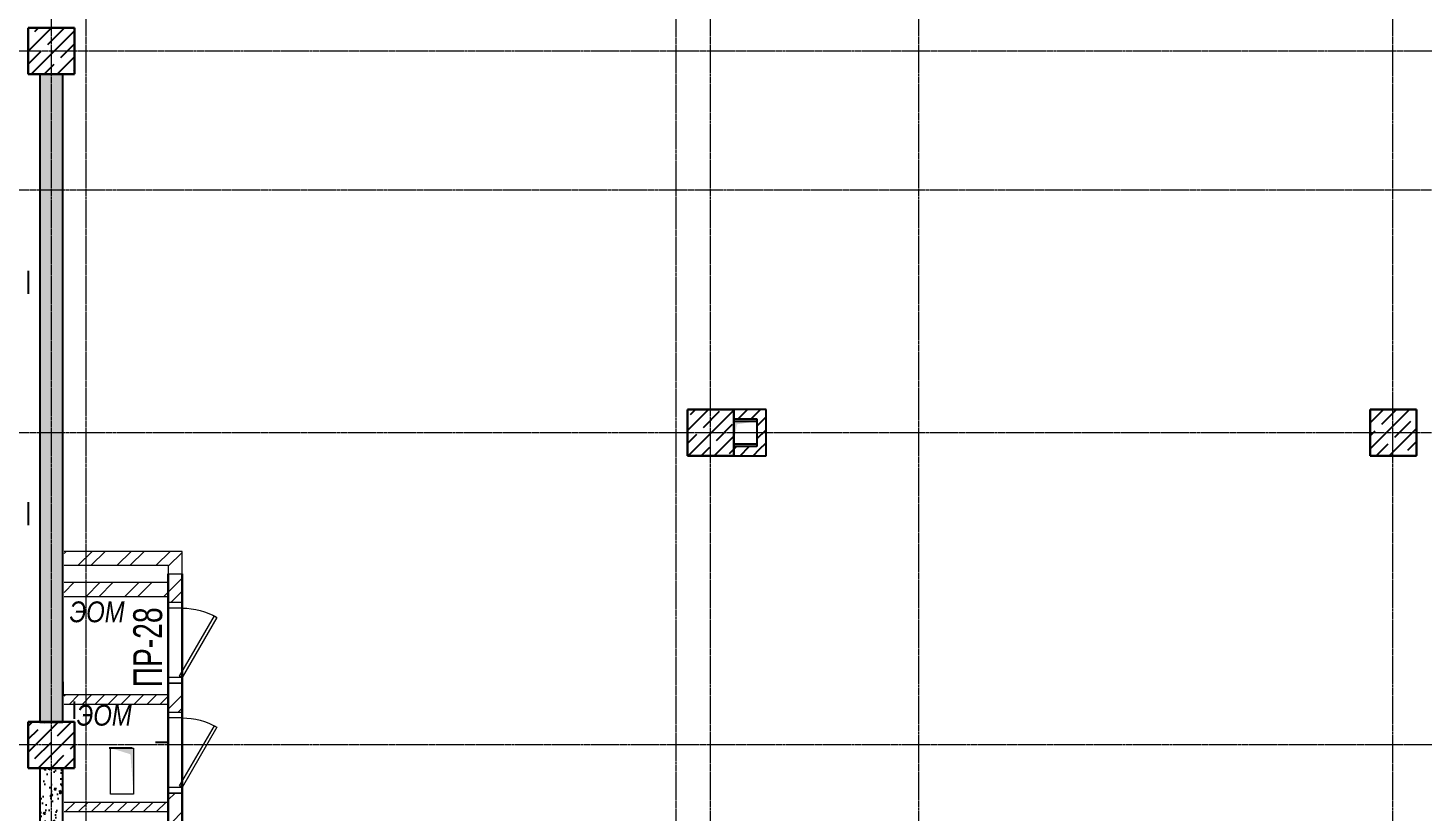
# Model space of a CAD drawing. Header units: millimetres. Extents: x -231292 to 573618, y -153144 to 564035.
# Drawn here: x 21300 to 33364, y 242685 to 249466 of the extents above; entities that cross this region are included whole.
import ezdxf
from ezdxf.enums import TextEntityAlignment as Align

# ---------------------------------------------------------------- set-up
doc = ezdxf.new("R2010")
doc.units = ezdxf.units.MM
doc.linetypes.add('CENTER2', pattern=[28.575, 19.05, -3.175, 3.175, -3.175])
doc.linetypes.add('HIDDEN2', pattern=[4.7625, 3.175, -1.5875])
doc.layers.get('0').update_dxf_attribs({"color": 250})
for name, color, linetype, lineweight in [('АР_Колонны', 250, 'Continuous', 35), ('АР_Стены ЖБ', 250, 'Continuous', 35), ('АР_Стены кирпич', 250, 'Continuous', 20), ('АР_Стены ПЕНОблок', 250, 'Continuous', 20), ('АР_Штриховка', 250, 'Continuous', 0), ('Двери кабины', 250, 'Continuous', 0), ('РД_Оси_100', 250, 'Continuous', 0), ('ЭОМ_отверстия', 250, 'Continuous', 5)]:
    doc.layers.add(name, color=color, linetype=linetype, lineweight=lineweight)
for name, color, linetype, lineweight, plot in [('КР_Балки-0.5', 60, 'Continuous', 50, False), ('РД_Проем', 250, 'Continuous', 0, False), ('РД_проем_инж перемыч_подсчет', 250, 'Continuous', 30, False)]:
    doc.layers.add(name, color=color, linetype=linetype, lineweight=lineweight, plot=plot)
doc.layers.add('РД_Перемычка инж проемов', color=250, linetype='Continuous')
doc.styles.add('Arial0', font='arial.ttf')
doc.styles.add('MtXpl_Arial_Narrow', font='ARIALNI.TTF')
doc.styles.add('ккк', font='isocpeur.ttf', dxfattribs={"width": 0.85, "oblique": 15})
pattern_1 = [(45, (8914.18, 173064.12), (-168.3798, 168.3798), []), (45, (9026.44, 173064.12), (-168.3798, 168.3798), [])]

# ---------------------------------------------------------------- blocks, each defined once
blk = doc.blocks.new('otv')
at = {"linetype": 'Continuous'}
blk.add_lwpolyline([(0, -1), (0, 0), (1, 0), (1, -1)], close=True, dxfattribs=at)
blk.add_solid([(0, -1), (0, 0), (0.135, -0.137), (1, 0)], dxfattribs=at)
blk = doc.blocks.new('MOK-МаркаПеремычки')
at = {"color": 0, "style": 'ккк', "oblique": 15, "width": 0.85}
blk.add_attdef('АР-ПРОЕМ:ПЕРЕМЫЧКА', text='', height=2.5, dxfattribs=at).set_placement((0, 0), align=Align.MIDDLE)
blk = doc.blocks.new('оси_рен')
at = {"layer": 'РД_Оси_100', "color": 251, "linetype": 'CENTER2', "true_color": 0x636466}
for p, q in [((1215752.916, 135558.25), (1215752.916, 223268.25)), ((1219852.916, 135558.25), (1219852.916, 223268.25)), ((1241712.916, 198613.25), (1189697.958, 198613.25)), ((1189697.958, 197413.25), (1241712.916, 197413.25)), ((1189697.958, 195313.25), (1241712.916, 195313.25))]:
    blk.add_line(p, q, dxfattribs=at)
for points in [[(1208252.916, 135558.25), (1208252.916, 223268.25)], [(1208552.916, 135558.25), (1208552.916, 223268.25)], [(1213652.916, 223268.25), (1213652.916, 135558.25)], [(1213952.916, 135558.25), (1213952.916, 223268.25)], [(1241712.916, 192613.25), (1189697.958, 192613.25)]]:
    blk.add_lwpolyline(points, dxfattribs=at)

msp = doc.modelspace()

# ---------------------------------------------------------------- hatches: boundary and pattern name
at = {"layer": 'АР_Штриховка', "linetype": 'Continuous', "lineweight": 25, "true_color": 0x000000}
h = msp.add_hatch(dxfattribs=at)
h.set_pattern_fill('AR-CONC', color=18, angle=-315, style=0)
h.set_pattern_definition([(95, (-195344.93, 50353), (140.09465, 117.55338), [19.05, -209.55]), (40, (-195344.93, 50353), (-160.01845, 110.17673), [15.24, -167.64058]), (145.451445, (-195333.26, 50362.8), (-19.9238, 227.7301), [16.19001, -178.09024]), (91.1842, (-195380.85, 50388.92), (221.41024, 161.95341), [28.575, -314.325]), (141.63556, (-195362.4, 50402.42), (-7.08662, 342.82676), [24.28502, -267.1356]), (36.18415, (-195380.85, 50388.92), (-7.08662, 342.82676), [22.85997, -251.45973]), (66, (-195353.91, 50397.9), (179.51998, 34.89515), [19.05, -209.55]), (11, (-195353.91, 50397.9), (-86.53993, 173.94119), [15.24, -167.64]), (116.451445, (-195338.95, 50400.81), (92.98005, 208.83634), [16.19001, -178.08994]), (82.5, (-195344.934, 50353), (-57.605469, 61.973414), [0, -165.608, 0, -170.18, 0, -168.275]), (52.5, (-195344.93, 50353), (-23.589727, 118.087), [0, -97.028, 0, -161.798, 0, -64.135]), (12.5, (-195384.986, 50312.95), (99.927863, 91.826196), [0, -63.5, 0, -198.12, 0, -262.89]), (2.5, (-195402.95, 50294.99), (86.763904, 122.722393), [0, -82.55, 0, -131.572, 0, -186.69])])
h.paths.add_polyline_path([(21603.243, 249066.253), (21403.243, 249066.253), (21403.243, 243463.771), (21603.243, 243463.771)], flags=0)
at = {"layer": 'АР_Штриховка', "linetype": 'Continuous', "lineweight": 25, "ltscale": 0.5, "true_color": 0x000000}
h = msp.add_hatch(dxfattribs=at)
h.set_pattern_fill('ANSI31', color=18, scale=25, style=0)
h.set_pattern_definition([(45, (-195344.93, 50353), (-56.1266, 56.1266), [])])
h.paths.add_polyline_path([(27403.244, 246166.253), (27403.244, 246086.253), (27603.226, 246086.253), (27683.226, 246166.253)], flags=0)
h = msp.add_hatch(dxfattribs=at)
h.set_pattern_fill('ANSI31', color=18, scale=25, style=0)
h.set_pattern_definition([(45, (-195344.93, 50353), (-56.1266, 56.1266), [])])
h.paths.add_polyline_path([(27603.226, 245846.253), (27683.226, 245766.253), (27683.226, 246166.253), (27603.226, 246086.253)], flags=0)
h = msp.add_hatch(dxfattribs=at)
h.set_pattern_fill('ANSI31', color=18, scale=25, angle=360, style=0)
h.set_pattern_definition([(45, (-195344.93, 50353), (-56.1266, 56.1266), [])])
h.paths.add_polyline_path([(27683.226, 245766.253), (27603.226, 245846.253), (27403.244, 245846.253), (27403.244, 245766.253)], flags=0)
at = {"layer": 'АР_Штриховка', "linetype": 'Continuous', "lineweight": 0}
h = msp.add_hatch(dxfattribs=at)
h.set_pattern_fill('ANSI32', color=256, scale=25, style=0)
h.set_pattern_definition(pattern_1)
h.paths.add_polyline_path([(21614.182, 244939.128), (21614.182, 244819.128), (22514.182, 244819.128), (22634.182, 244939.128)], flags=0)
h = msp.add_hatch(dxfattribs=at)
h.set_pattern_fill('ANSI32', color=256, scale=25, angle=-360, style=0)
h.set_pattern_definition([(45, (8914.18, 173064.12), (-168.3798, 168.3798), []), (45, (9026.44, 173064.12), (-168.3798, 168.3798), [])])
h.paths.add_polyline_path([(22634.182, 244939.128), (22514.182, 244819.128), (22514.182, 244669.128), (22544.182, 244589.128), (22634.182, 244549.128)], flags=0)
h.paths.add_polyline_path([(22634.182, 244549.128), (22544.182, 244589.128), (22514.182, 244549.128), (22514.182, 244499.128), (22634.182, 244499.128)], flags=0)
h.paths.add_polyline_path([(22634.182, 243799.128), (22514.182, 243799.128), (22514.182, 243549.128), (22634.182, 243549.128)], flags=0)
h.paths.add_polyline_path([(22634.182, 242849.128), (22514.182, 242849.128), (22514.182, 242599.128), (22634.182, 242599.128)], flags=0)
h.paths.add_polyline_path([(22634.182, 241899.128), (22514.182, 241899.128), (22514.182, 241839.128), (22634.182, 241839.128)], flags=0)
h = msp.add_hatch(dxfattribs=at)
h.set_pattern_fill('ANSI32', color=256, scale=25, style=0)
h.set_pattern_definition(pattern_1)
h.paths.add_polyline_path([(21614.182, 244669.128), (21614.182, 244549.128), (22514.182, 244549.128), (22544.182, 244589.128), (22514.182, 244669.128)], flags=0)
at = {"layer": 'АР_Штриховка', "linetype": 'Continuous', "lineweight": 0, "ltscale": 0.5}
h = msp.add_hatch(dxfattribs=at)
h.set_pattern_fill('ANSI31', color=256, scale=25, angle=-360, style=0)
h.set_pattern_definition([(45, (8914.18, 173064.12), (-56.1266, 56.1266), [])])
h.paths.add_polyline_path([(22514.182, 243619.128), (22514.182, 243699.128), (21614.182, 243699.128), (21614.182, 243619.128)], flags=0)
at = {"layer": 'АР_Штриховка', "linetype": 'Continuous', "lineweight": 25, "true_color": 0x000000}
h = msp.add_hatch(dxfattribs=at)
h.set_pattern_fill('AR-CONC', color=18, angle=-315, style=0)
h.set_pattern_definition([(95, (-195344.93, 50353), (140.09465, 117.55338), [19.05, -209.55]), (40, (-195344.93, 50353), (-160.01845, 110.17673), [15.24, -167.64058]), (145.451445, (-195333.26, 50362.8), (-19.9238, 227.7301), [16.19001, -178.09024]), (91.1842, (-195380.85, 50388.92), (221.41024, 161.95341), [28.575, -314.325]), (141.63556, (-195362.4, 50402.42), (-7.08662, 342.82676), [24.28502, -267.1356]), (36.18415, (-195380.85, 50388.92), (-7.08662, 342.82676), [22.85997, -251.45973]), (66, (-195353.91, 50397.9), (179.51998, 34.89515), [19.05, -209.55]), (11, (-195353.91, 50397.9), (-86.53993, 173.94119), [15.24, -167.64]), (116.451445, (-195338.95, 50400.81), (92.98005, 208.83634), [16.19001, -178.08994]), (82.5, (-195344.934, 50353), (-57.605469, 61.973414), [0, -165.608, 0, -170.18, 0, -168.275]), (52.5, (-195344.93, 50353), (-23.589727, 118.087), [0, -97.028, 0, -161.798, 0, -64.135]), (12.5, (-195384.986, 50312.95), (99.927863, 91.826196), [0, -63.5, 0, -198.12, 0, -262.89]), (2.5, (-195402.95, 50294.99), (86.763904, 122.722393), [0, -82.55, 0, -131.572, 0, -186.69])])
h.paths.add_polyline_path([(21603.243, 243066.253), (21403.243, 243066.253), (21403.243, 242041.261), (21603.243, 242041.261)], flags=0)
at = {"layer": 'АР_Штриховка', "linetype": 'Continuous', "lineweight": 0, "ltscale": 0.5}
h = msp.add_hatch(dxfattribs=at)
h.set_pattern_fill('ANSI31', color=256, scale=25, style=0)
h.set_pattern_definition([(45, (8914.18, 173064.12), (-56.1266, 56.1266), [])])
h.paths.add_polyline_path([(22514.182, 242689.128), (22514.182, 242769.128), (21614.182, 242769.128), (21614.182, 242689.128)], flags=0)

# ---------------------------------------------------------------- linework, layer by layer
at = {"color": 18, "linetype": 'Continuous', "lineweight": 25, "true_color": 0x000000}
for p, q in [((27403.226, 245865.373), (27403.226, 246065.373)), ((27403.226, 246065.373), (27603.226, 246065.373)), ((27403.226, 245865.373), (27403.226, 246065.373)), ((27403.226, 246065.373), (27603.226, 246065.373)), ((27603.226, 246065.373), (27603.226, 245865.373)), ((27603.226, 246065.373), (27603.226, 245865.373)), ((27603.226, 245865.373), (27403.226, 245865.373)), ((27603.226, 245865.373), (27403.226, 245865.373)), ((21703.244, 243491.253), (21703.244, 243641.253)), ((21703.244, 243491.253), (21703.244, 243641.253)), ((22003.243, 243241.26), (22203.243, 243241.26)), ((22003.243, 243241.26), (22203.243, 243241.26))]:
    msp.add_line(p, q, dxfattribs=at)
msp.add_solid([(27403.226, 245865.373), (27403.226, 246065.373), (27430.156, 246038.057), (27603.226, 246065.373)], dxfattribs=at)
msp.add_solid([(27403.226, 245865.373), (27403.226, 246065.373), (27430.156, 246038.057), (27603.226, 246065.373)], dxfattribs=at)
at = {"layer": 'АР_Колонны', "color": 18, "linetype": 'HIDDEN2', "lineweight": 25, "true_color": 0x000000}
for p, q in [((21303.243, 249466.253), (21703.243, 249466.253)), ((21303.243, 249066.253), (21303.243, 249466.253)), ((21703.243, 249466.253), (21703.243, 249066.253)), ((21703.243, 249066.253), (21303.243, 249066.253)), ((27003.243, 246166.253), (27403.243, 246166.253)), ((27003.243, 245766.253), (27003.243, 246166.253)), ((27403.243, 246166.253), (27403.243, 245766.253)), ((32905.328, 246166.253), (33305.328, 246166.253)), ((32905.328, 245766.253), (32905.328, 246166.253)), ((33305.328, 246166.253), (33305.328, 245766.253)), ((27403.243, 245766.253), (27003.243, 245766.253)), ((33305.328, 245766.253), (32905.328, 245766.253)), ((21303.243, 243466.253), (21703.243, 243466.253)), ((21303.243, 243066.253), (21303.243, 243466.253)), ((21703.243, 243466.253), (21703.243, 243066.253)), ((21703.243, 243066.253), (21303.243, 243066.253))]:
    msp.add_line(p, q, dxfattribs=at)
at = {"layer": 'АР_Колонны', "color": 18, "linetype": 'Continuous', "lineweight": 25, "true_color": 0x000000}
for p, q in [((21703.243, 249466.253), (21303.243, 249466.253)), ((21303.243, 249466.253), (21303.243, 249066.253)), ((21703.243, 249466.253), (21303.243, 249466.253)), ((21303.243, 249466.253), (21303.243, 249066.253)), ((21703.243, 249066.253), (21703.243, 249466.253)), ((21703.243, 249066.253), (21703.243, 249466.253)), ((21303.243, 249066.253), (21703.243, 249066.253)), ((21303.243, 249066.253), (21703.243, 249066.253)), ((27403.243, 246166.253), (27003.243, 246166.253)), ((27003.243, 246166.253), (27003.243, 245766.253)), ((27403.243, 246166.253), (27003.243, 246166.253)), ((27003.243, 246166.253), (27003.243, 245766.253)), ((27403.243, 245766.253), (27403.243, 246166.253)), ((27403.243, 245766.253), (27403.243, 246166.253)), ((33305.328, 246166.253), (32905.328, 246166.253)), ((32905.328, 246166.253), (32905.328, 245766.253)), ((33305.328, 246166.253), (32905.328, 246166.253)), ((32905.328, 246166.253), (32905.328, 245766.253)), ((33305.328, 245766.253), (33305.328, 246166.253)), ((33305.328, 245766.253), (33305.328, 246166.253)), ((27003.243, 245766.253), (27403.243, 245766.253)), ((27003.243, 245766.253), (27403.243, 245766.253)), ((32905.328, 245766.253), (33305.328, 245766.253)), ((32905.328, 245766.253), (33305.328, 245766.253)), ((21703.243, 243466.253), (21303.243, 243466.253)), ((21303.243, 243466.253), (21303.243, 243066.253)), ((21703.243, 243466.253), (21303.243, 243466.253)), ((21303.243, 243466.253), (21303.243, 243066.253)), ((21703.243, 243066.253), (21703.243, 243466.253)), ((21703.243, 243066.253), (21703.243, 243466.253)), ((21303.243, 243066.253), (21703.243, 243066.253)), ((21303.243, 243066.253), (21703.243, 243066.253))]:
    msp.add_line(p, q, dxfattribs=at)
at = {"layer": 'АР_Стены ЖБ', "color": 18, "linetype": 'Continuous', "lineweight": 25, "true_color": 0x000000}
for p, q in [((21703.243, 249466.253), (21303.243, 249466.253)), ((21303.243, 249466.253), (21303.243, 249066.253)), ((21703.243, 249066.253), (21703.243, 249466.253)), ((21303.243, 249066.253), (21703.243, 249066.253)), ((27403.243, 246166.253), (27003.243, 246166.253)), ((27003.243, 246166.253), (27003.243, 245766.253)), ((27403.243, 245766.253), (27403.243, 246166.253)), ((33305.328, 246166.253), (32905.328, 246166.253)), ((32905.328, 246166.253), (32905.328, 245766.253)), ((33305.328, 245766.253), (33305.328, 246166.253)), ((27003.243, 245766.253), (27403.243, 245766.253)), ((32905.328, 245766.253), (33305.328, 245766.253)), ((21703.243, 243466.253), (21303.243, 243466.253)), ((21303.243, 243466.253), (21303.243, 243066.253)), ((21703.243, 243066.253), (21703.243, 243466.253)), ((21303.243, 243066.253), (21703.243, 243066.253))]:
    msp.add_line(p, q, dxfattribs=at)
at = {"layer": 'АР_Стены кирпич', "linetype": 'Continuous', "lineweight": 20}
for p, q in [((22634.182, 244939.128), (21614.182, 244939.128)), ((22634.182, 244499.128), (22634.182, 244939.128)), ((21614.182, 244819.128), (22514.182, 244819.128)), ((22514.182, 244819.128), (22514.182, 244669.128)), ((22514.182, 244669.128), (21614.182, 244669.128)), ((21614.182, 244549.128), (22514.182, 244549.128)), ((22514.182, 244549.128), (22514.182, 244499.128)), ((22514.182, 244499.128), (22634.182, 244499.128)), ((22634.182, 243799.128), (22514.182, 243799.128)), ((22514.182, 243799.128), (22514.182, 243549.128)), ((22634.182, 243549.128), (22634.182, 243799.128)), ((22514.182, 243549.128), (22634.182, 243549.128)), ((22634.182, 242849.128), (22514.182, 242849.128)), ((22514.182, 242849.128), (22514.182, 242599.128)), ((22634.182, 242599.128), (22634.182, 242849.128))]:
    msp.add_line(p, q, dxfattribs=at)
at = {"layer": 'АР_Стены кирпич', "linetype": 'Continuous', "lineweight": 0}
for p, q in [((22514.182, 244746.121), (22634.182, 244746.121)), ((22514.182, 244499.128), (22514.182, 243799.128)), ((22634.182, 243799.128), (22634.182, 244499.128)), ((22514.182, 243549.128), (22514.182, 242849.128)), ((22634.182, 242849.128), (22634.182, 243549.128))]:
    msp.add_line(p, q, dxfattribs=at)
at = {"layer": 'АР_Стены кирпич', "color": 18, "linetype": 'Continuous', "lineweight": 25, "true_color": 0x000000}
for p, q in [((21603.243, 243811.253), (21603.243, 243691.253)), ((21703.243, 243466.253), (21703.243, 243346.253)), ((22403.243, 243289.543), (22523.243, 243289.543))]:
    msp.add_line(p, q, dxfattribs=at)
at = {"layer": 'АР_Стены ПЕНОблок', "color": 18, "linetype": 'Continuous', "lineweight": 25, "true_color": 0x000000}
for p, q in [((21603.243, 249066.253), (21403.243, 249066.253)), ((21403.243, 249066.253), (21403.243, 243463.771)), ((21603.243, 243463.771), (21603.243, 249066.253)), ((27403.244, 246166.253), (27403.244, 246086.253)), ((27683.226, 246166.253), (27403.244, 246166.253)), ((27683.226, 245766.253), (27683.226, 246166.253)), ((27403.244, 246086.253), (27603.226, 246086.253)), ((27603.226, 246086.253), (27603.226, 245846.253)), ((27603.226, 245846.253), (27403.244, 245846.253)), ((27403.244, 245846.253), (27403.244, 245766.253)), ((27403.244, 245766.253), (27683.226, 245766.253)), ((21403.243, 243463.771), (21603.243, 243463.771)), ((21603.243, 243066.253), (21403.243, 243066.253)), ((21403.243, 243066.253), (21403.243, 242041.261)), ((21603.243, 242041.261), (21603.243, 243066.253))]:
    msp.add_line(p, q, dxfattribs=at)
at = {"layer": 'АР_Стены ПЕНОблок', "linetype": 'Continuous', "lineweight": 20}
for p, q in [((22514.182, 243699.128), (21614.182, 243699.128)), ((22514.182, 243619.128), (22514.182, 243699.128)), ((21614.182, 243619.128), (22514.182, 243619.128)), ((22514.182, 242769.128), (21614.182, 242769.128)), ((22514.182, 242689.128), (22514.182, 242769.128)), ((21614.182, 242689.128), (22514.182, 242689.128))]:
    msp.add_line(p, q, dxfattribs=at)
at = {"layer": 'АР_Штриховка', "color": 18, "linetype": 'Continuous', "lineweight": 25, "true_color": 0x000000}
for p, q in [((21303.243, 249265.173), (21504.322, 249466.253)), ((21303.243, 249377.427), (21303.745, 249377.929)), ((21328.829, 249066.253), (21703.243, 249440.667)), ((21359.872, 249434.055), (21392.069, 249466.253)), ((21472.125, 249321.802), (21612.441, 249462.119)), ((21303.243, 249152.92), (21415.998, 249265.675)), ((21584.378, 249209.549), (21703.243, 249328.414)), ((21441.082, 249066.253), (21528.251, 249153.422)), ((21553.335, 249066.253), (21703.243, 249216.161)), ((21696.631, 249097.296), (21703.243, 249103.907)), ((27003.243, 245984.917), (27184.579, 246166.253)), ((27009.085, 245766.253), (27403.243, 246160.411)), ((27028.658, 246122.586), (27072.325, 246166.253)), ((27140.912, 246010.333), (27281.228, 246150.649)), ((32905.328, 246049.836), (33021.745, 246166.253)), ((32905.328, 245825.33), (33246.252, 246166.253)), ((32905.328, 246162.089), (32909.492, 246166.253)), ((33006.141, 246038.396), (33133.998, 246166.253)), ((27253.165, 245898.079), (27393.481, 246038.396)), ((32905.328, 245937.583), (32950.015, 245982.269)), ((33070.758, 245766.253), (33305.328, 246000.823)), ((33118.395, 245926.143), (33258.711, 246066.459)), ((27003.243, 245872.664), (27084.785, 245954.206)), ((27233.591, 245766.253), (27403.243, 245935.904)), ((32958.505, 245766.253), (33062.268, 245870.016)), ((33230.648, 245813.89), (33305.328, 245888.57)), ((27121.338, 245766.253), (27197.038, 245841.953)), ((27365.418, 245785.826), (27403.243, 245823.651)), ((33295.264, 245766.253), (33305.328, 245776.317)), ((21303.243, 243428.007), (21341.489, 243466.253)), ((21303.243, 243203.501), (21565.995, 243466.253)), ((21444.062, 243456.572), (21453.742, 243466.253)), ((21556.315, 243344.319), (21678.249, 243466.253)), ((21303.243, 243315.754), (21387.935, 243400.446)), ((21390.502, 243066.253), (21703.243, 243378.994)), ((21359.872, 243147.876), (21500.188, 243288.192)), ((21668.568, 243232.066), (21703.243, 243266.741)), ((21303.243, 243091.247), (21303.745, 243091.749)), ((21502.755, 243066.253), (21612.441, 243175.939)), ((21615.008, 243066.253), (21703.243, 243154.488))]:
    msp.add_line(p, q, dxfattribs=at)
at = {"layer": 'Двери кабины', "linetype": 'Continuous', "lineweight": 0}
for points in [[(22514.182, 244449.128), (22514.182, 244499.128), (22634.182, 244499.128), (22634.182, 244449.128)], [(22634.182, 243849.128), (22612.532, 243861.628), (22912.532, 244381.243), (22934.182, 244368.743)], [(22514.182, 243849.128), (22514.182, 243799.128), (22634.182, 243799.128), (22634.182, 243849.128)], [(22514.182, 243499.128), (22514.182, 243549.128), (22634.182, 243549.128), (22634.182, 243499.128)], [(22634.182, 242899.128), (22612.532, 242911.628), (22912.532, 243431.243), (22934.182, 243418.743)], [(22514.182, 242899.128), (22514.182, 242849.128), (22634.182, 242849.128), (22634.182, 242899.128)]]:
    msp.add_lwpolyline(points, close=True, dxfattribs=at)
at = {"layer": 'Двери кабины', "linetype": 'Continuous', "lineweight": 0, "extrusion": (0, 0, -1)}
for centre in [(-22634.182, 243849.128), (-22634.182, 242899.128)]:
    msp.add_arc(centre, 600, 90, 120, dxfattribs=at)
at = {"layer": 'КР_Балки-0.5', "color": 18, "lineweight": 25, "ltscale": 200, "true_color": 0x000000}
for p, q in [((21303.244, 249366.253), (21303.244, 249166.253)), ((21303.244, 247366.253), (21303.244, 247166.253)), ((21303.244, 245366.253), (21303.244, 245166.253)), ((21303.244, 243366.253), (21303.244, 243166.253))]:
    msp.add_line(p, q, dxfattribs=at)
at = {"layer": 'РД_Проем', "linetype": 'Continuous', "lineweight": 0}
for p, q in [((22514.182, 244499.128), (22514.182, 243799.128)), ((22634.182, 244499.128), (22634.182, 243799.128)), ((22514.182, 243549.128), (22514.182, 242849.128)), ((22634.182, 243549.128), (22634.182, 242849.128))]:
    msp.add_line(p, q, dxfattribs=at)
at = {"layer": 'РД_проем_инж перемыч_подсчет', "linetype": 'Continuous', "lineweight": 30}
for p, q in [((22514.182, 244746.121), (22514.182, 241746.121)), ((22634.182, 244746.121), (22634.182, 241746.121))]:
    msp.add_line(p, q, dxfattribs=at)

# ---------------------------------------------------------------- block references
at = {"rotation": 359.999868838025}
msp.add_blockref('оси_рен', (-1186750.035, 50655.808), dxfattribs=at)
at = {"layer": 'РД_Перемычка инж проемов', "linetype": 'Continuous', "lineweight": -3}
ref = msp.add_blockref('MOK-МаркаПеремычки', (22336.02, 244109.312, 480), dxfattribs=dict(at, xscale=100, yscale=100, zscale=100, rotation=89.99999999999999))
ref.add_attrib('АР-ПРОЕМ:ПЕРЕМЫЧКА', 'ПР-28', dxfattribs={"layer": '0', "color": 0, "height": 250, "rotation": 90, "style": 'Arial0', "width": 0.7}).set_placement((22336.02, 244109.312, 480), align=Align.MIDDLE)
at = {"layer": 'ЭОМ_отверстия', "xscale": 400, "yscale": 200, "rotation": 270}
msp.add_blockref('otv', (22214.183, 243239.128), dxfattribs=at)

# ---------------------------------------------------------------- texts
at = {"layer": 'ЭОМ_отверстия', "lineweight": 50, "style": 'MtXpl_Arial_Narrow'}
for p in [(21661.353, 244326.79), (21722.8, 243432.73)]:
    msp.add_text('ЭОМ', height=180, dxfattribs=at).set_placement(p)

doc.saveas('drawing.dxf')
